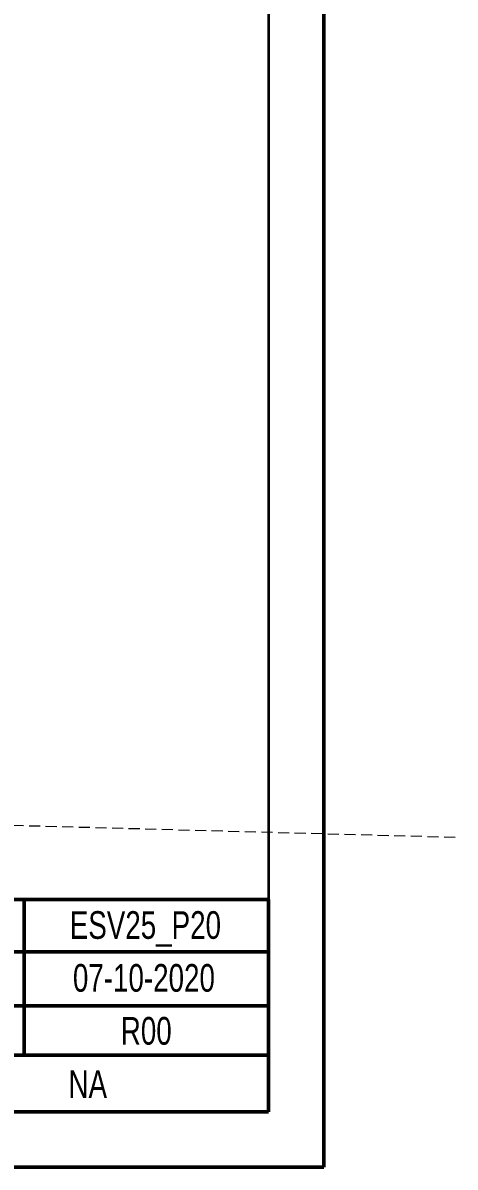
# Model space of a CAD drawing. Header units: millimetres. Extents: x -11 to 294, y 0 to 216.
# Drawn here: x 244.9 to 294.5, y 0 to 131.4 of the extents above; entities that cross this region are included whole.
import ezdxf

# ---------------------------------------------------------------- set-up
doc = ezdxf.new("R2010")
doc.units = ezdxf.units.MM
doc.linetypes.add('HIDDEN', pattern=[1.905, 1.27, -0.635])
doc.layers.add('PAGE_BORDER', color=7, linetype='Continuous')
doc.layers.add('TITLE_BLOCK_BORDER', color=7, linetype='Continuous')
doc.styles.add('SLDTEXTSTYLE0', font='TXT', dxfattribs={"width": 0.75})

msp = doc.modelspace()

# ---------------------------------------------------------------- linework, layer by layer
at = {"color": 7, "linetype": 'Continuous', "lineweight": 50}
for p, q in [((279.4, 0), (279.4, 215.9)), ((0, 0), (279.4, 0))]:
    msp.add_line(p, q, dxfattribs=at)
at = {"color": 7, "linetype": 'HIDDEN', "lineweight": 18}
msp.add_line((294.46, 37.84), (220.19, 39.84), dxfattribs=at)
at = {"layer": 'PAGE_BORDER', "lineweight": 35}
for p in [(273.05, 209.55), (6.35, 6.35)]:
    msp.add_line(p, (273.05, 6.35), dxfattribs=at)
at = {"layer": 'TITLE_BLOCK_BORDER', "lineweight": 50}
for p, q in [((273.05, 30.71), (166.18, 30.71)), ((245.03, 30.71), (245.03, 12.84)), ((273.05, 30.71), (273.05, 6.35)), ((273.05, 24.73), (166.18, 24.73)), ((273.05, 18.52), (166.18, 18.52)), ((166.36, 12.84), (273.05, 12.84)), ((166.18, 6.35), (273.05, 6.35))]:
    msp.add_line(p, q, dxfattribs=at)

# ---------------------------------------------------------------- texts
at = {"layer": 'TITLE_BLOCK_BORDER', "char_height": 3.175, "attachment_point": 2, "style": 'SLDTEXTSTYLE0'}
for s, insert in [('ESV25_P20', (258.93, 29.38)), ('07-10-2020', (258.76, 23.31)), ('R00', (259.03, 17.23)), ('NA', (252.32, 11.11))]:
    msp.add_mtext(s, dxfattribs=dict(at, insert=insert))

doc.saveas('drawing.dxf')
